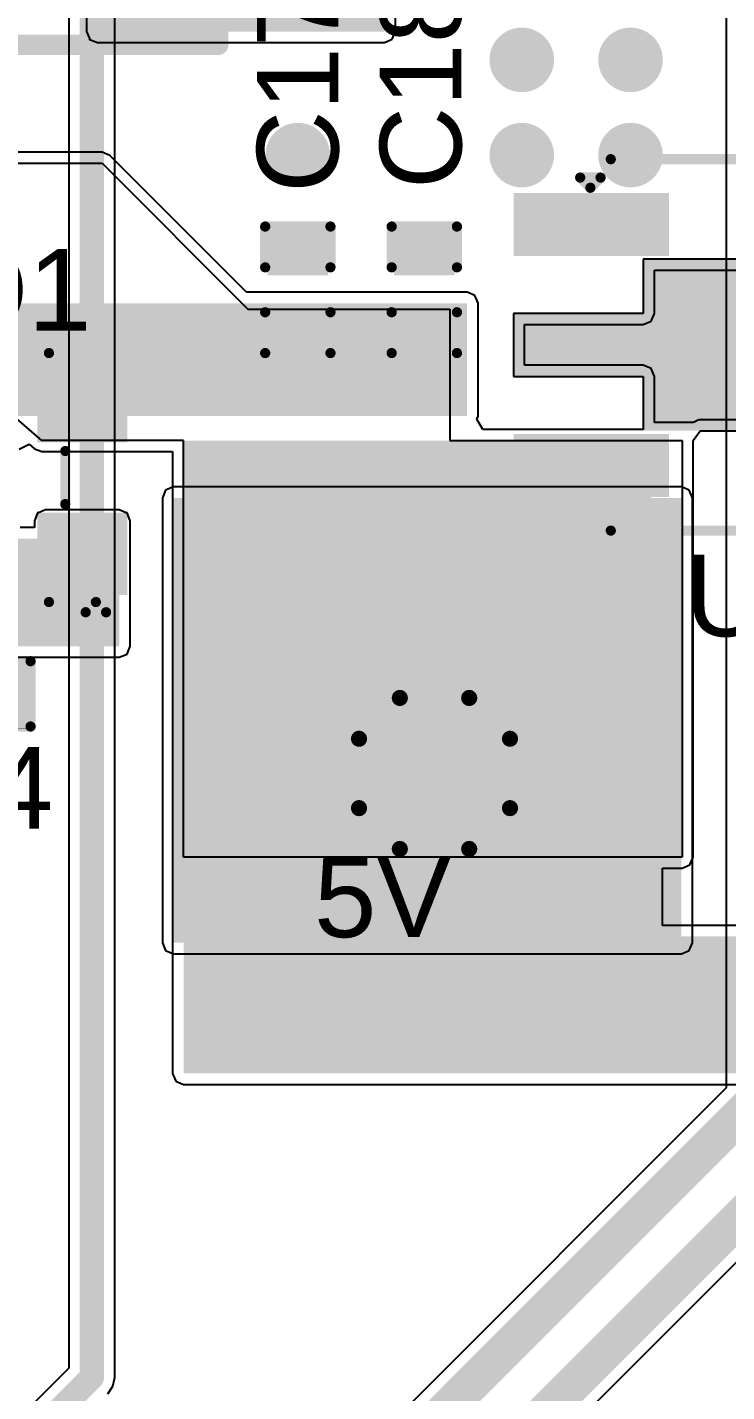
# Model space of a CAD drawing. Header units: millimetres. Extents: x -0.27 to 3.94, y -1.19 to 3.
# Drawn here: x 2.443 to 2.786, y -0.382 to 0.287 of the extents above; entities that cross this region are included whole.
import ezdxf

# ---------------------------------------------------------------- set-up
doc = ezdxf.new("R2010")
doc.units = ezdxf.units.MM
doc.header["$MEASUREMENT"] = 0
for name, color, linetype in [('BottomLayer', 5, 'Continuous'), ('BottomSolder', 6, 'Continuous'), ('TopLayer', 1, 'Continuous'), ('TopOverlay', 2, 'Continuous'), ('TopPaste', 8, 'Continuous'), ('TopSolder', 216, 'Continuous'), ('ViaHoleLayer', 16, 'Continuous')]:
    doc.layers.add(name, color=color, linetype=linetype)
doc.styles.add('Arial', font='', dxfattribs={"height": 0.2})
doc.styles.get('Arial').set_extended_font_data('Arial')

# ---------------------------------------------------------------- blocks, each defined once
blk = doc.blocks.new('SOT_89_3_26')
at = {"layer": 'TopLayer'}
for points in [[(-0.03805, 0.10423), (0.03805, 0.10423), (0.03805, -0.01506), (-0.03805, -0.01506)], [(-0.07047, -0.01053), (-0.04764, -0.01053), (-0.04764, -0.07864), (-0.07047, -0.07864)], [(-0.01142, -0.01053), (0.01142, -0.01053), (0.01142, -0.07864), (-0.01142, -0.07864)], [(0.04764, -0.01053), (0.07047, -0.01053), (0.07047, -0.07864), (0.04764, -0.07864)]]:
    blk.add_hatch(color=1, dxfattribs=at).paths.add_polyline_path(points)
at = {"layer": 'TopPaste'}
for points in [[(-0.03805, 0.10423), (0.03805, 0.10423), (0.03805, -0.01506), (-0.03805, -0.01506)], [(-0.07047, -0.01053), (-0.04764, -0.01053), (-0.04764, -0.07864), (-0.07047, -0.07864)], [(-0.01142, -0.01053), (0.01142, -0.01053), (0.01142, -0.07864), (-0.01142, -0.07864)], [(0.04764, -0.01053), (0.07047, -0.01053), (0.07047, -0.07864), (0.04764, -0.07864)]]:
    blk.add_hatch(color=8, dxfattribs=at).paths.add_polyline_path(points)
at = {"layer": 'TopSolder'}
for points in [[(-0.04205, 0.10823), (0.04205, 0.10823), (0.04205, -0.01906), (-0.04205, -0.01906)], [(-0.07447, -0.00653), (-0.04364, -0.00653), (-0.04364, -0.08264), (-0.07447, -0.08264)], [(-0.01542, -0.00653), (0.01542, -0.00653), (0.01542, -0.08264), (-0.01542, -0.08264)], [(0.04364, -0.00653), (0.07447, -0.00653), (0.07447, -0.08264), (0.04364, -0.08264)]]:
    blk.add_hatch(color=216, dxfattribs=at).paths.add_polyline_path(points)
at = {"layer": 'TopOverlay', "const_width": 0.005}
for points in [[(-0.044, 0.068), (-0.091, 0.068)], [(-0.091, -0.035), (-0.091, 0.068)], [(0.091, 0.068), (0.044, 0.068)], [(0.091, -0.035), (0.091, 0.068)], [(-0.077, -0.045), (-0.082, -0.04)], [(-0.082, -0.05), (-0.082, -0.04)], [(-0.082, -0.05), (-0.077, -0.045)]]:
    blk.add_lwpolyline(points, dxfattribs=at)
at = {"layer": 'TopOverlay', "const_width": 0.0025}
for points in [[(-0.09225, 0.068, 1), (-0.08975, 0.068, 1)], [(-0.09225, 0.068, 1), (-0.08975, 0.068, 1)], [(-0.04525, 0.068, 1), (-0.04275, 0.068, 1)], [(0.04275, 0.068, 1), (0.04525, 0.068, 1)], [(0.08975, 0.068, 1), (0.09225, 0.068, 1)], [(0.08975, 0.068, 1), (0.09225, 0.068, 1)], [(-0.09225, -0.035, 1), (-0.08975, -0.035, 1)], [(0.08975, -0.035, 1), (0.09225, -0.035, 1)], [(-0.08325, -0.04, 1), (-0.08075, -0.04, 1)], [(-0.08325, -0.04, 1), (-0.08075, -0.04, 1)], [(-0.07825, -0.045, 1), (-0.07575, -0.045, 1)], [(-0.07825, -0.045, 1), (-0.07575, -0.045, 1)], [(-0.08325, -0.05, 1), (-0.08075, -0.05, 1)], [(-0.08325, -0.05, 1), (-0.08075, -0.05, 1)]]:
    blk.add_lwpolyline(points, format="xyb", close=True, dxfattribs=at)
blk = doc.blocks.new('R___0402_99')
at = {"layer": 'TopLayer'}
for points in [[(-0.0275, -0.0125), (-0.0275, 0.0125), (-0.0095, 0.0125), (-0.0095, -0.0125)], [(0.0095, -0.0125), (0.0095, 0.0125), (0.0275, 0.0125), (0.0275, -0.0125)]]:
    blk.add_hatch(color=1, dxfattribs=at).paths.add_polyline_path(points)
at = {"layer": 'TopPaste'}
for points in [[(-0.0275, -0.0125), (-0.0275, 0.0125), (-0.0095, 0.0125), (-0.0095, -0.0125)], [(0.0095, -0.0125), (0.0095, 0.0125), (0.0275, 0.0125), (0.0275, -0.0125)]]:
    blk.add_hatch(color=8, dxfattribs=at).paths.add_polyline_path(points)
at = {"layer": 'TopSolder'}
for points in [[(-0.02967, -0.01467), (-0.02967, 0.01467), (-0.00733, 0.01467), (-0.00733, -0.01467)], [(0.00733, -0.01467), (0.00733, 0.01467), (0.02967, 0.01467), (0.02967, -0.01467)]]:
    blk.add_hatch(color=216, dxfattribs=at).paths.add_polyline_path(points)
at = {"layer": 'TopOverlay'}
for points, const_width in [([(-0.031, -0.016), (-0.031, 0.016)], 0.005), ([(-0.031, 0.016), (0.031, 0.016)], 0.005), ([(0.031, -0.016), (0.031, 0.016)], 0.005), ([(-0.031, -0.016), (0.031, -0.016)], 0.005), ([(-0.032, -0.017), (0.032, -0.017)], 0.000127)]:
    blk.add_lwpolyline(points, dxfattribs=dict(at, const_width=const_width))
for points, const_width in [([(-0.03225, 0.016, 1), (-0.02975, 0.016, 1)], 0.0025), ([(-0.03225, 0.016, 1), (-0.02975, 0.016, 1)], 0.0025), ([(0.02975, 0.016, 1), (0.03225, 0.016, 1)], 0.0025), ([(0.02975, 0.016, 1), (0.03225, 0.016, 1)], 0.0025), ([(-0.03225, -0.016, 1), (-0.02975, -0.016, 1)], 0.0025), ([(-0.03225, -0.016, 1), (-0.02975, -0.016, 1)], 0.0025), ([(-0.03203, -0.017, 1), (-0.03197, -0.017, 1)], 0.0000635), ([(0.02975, -0.016, 1), (0.03225, -0.016, 1)], 0.0025), ([(0.02975, -0.016, 1), (0.03225, -0.016, 1)], 0.0025), ([(0.03197, -0.017, 1), (0.03203, -0.017, 1)], 0.0000635)]:
    blk.add_lwpolyline(points, format="xyb", close=True, dxfattribs=dict(at, const_width=const_width))
blk = doc.blocks.new('SOT_23_109')
at = {"layer": 'TopLayer'}
for points in [[(-0.01614, 0.05748), (0.01614, 0.05748), (0.01614, 0.02126), (-0.01614, 0.02126)], [(-0.05354, -0.02126), (-0.02126, -0.02126), (-0.02126, -0.05748), (-0.05354, -0.05748)], [(0.02126, -0.02126), (0.05354, -0.02126), (0.05354, -0.05748), (0.02126, -0.05748)]]:
    blk.add_hatch(color=1, dxfattribs=at).paths.add_polyline_path(points)
at = {"layer": 'TopPaste'}
for points in [[(-0.01614, 0.05748), (0.01614, 0.05748), (0.01614, 0.02126), (-0.01614, 0.02126)], [(-0.05354, -0.02126), (-0.02126, -0.02126), (-0.02126, -0.05748), (-0.05354, -0.05748)], [(0.02126, -0.02126), (0.05354, -0.02126), (0.05354, -0.05748), (0.02126, -0.05748)]]:
    blk.add_hatch(color=8, dxfattribs=at).paths.add_polyline_path(points)
at = {"layer": 'TopSolder'}
for points in [[(-0.02014, 0.06148), (0.02014, 0.06148), (0.02014, 0.01726), (-0.02014, 0.01726)], [(-0.05754, -0.01726), (-0.01726, -0.01726), (-0.01726, -0.06148), (-0.05754, -0.06148)], [(0.01726, -0.01726), (0.05754, -0.01726), (0.05754, -0.06148), (0.01726, -0.06148)]]:
    blk.add_hatch(color=216, dxfattribs=at).paths.add_polyline_path(points)
at = {"layer": 'TopOverlay', "const_width": 0.005}
for points in [[(-0.061, 0.032), (-0.061, -0.023)], [(-0.061, 0.032), (-0.022, 0.032)], [(0.022, 0.032), (0.061, 0.032)], [(0.061, 0.032), (0.061, -0.023)], [(-0.013, -0.031), (0.013, -0.031)], [(-0.066, -0.041), (-0.061, -0.046)], [(-0.066, -0.041), (-0.066, -0.051)], [(-0.061, -0.046), (-0.066, -0.051)]]:
    blk.add_lwpolyline(points, dxfattribs=at)
at = {"layer": 'TopOverlay', "const_width": 0.0025}
for points in [[(-0.06225, 0.032, 1), (-0.05975, 0.032, 1)], [(-0.06225, 0.032, 1), (-0.05975, 0.032, 1)], [(-0.02325, 0.032, 1), (-0.02075, 0.032, 1)], [(0.02075, 0.032, 1), (0.02325, 0.032, 1)], [(0.05975, 0.032, 1), (0.06225, 0.032, 1)], [(0.05975, 0.032, 1), (0.06225, 0.032, 1)], [(-0.06225, -0.023, 1), (-0.05975, -0.023, 1)], [(0.05975, -0.023, 1), (0.06225, -0.023, 1)], [(-0.01425, -0.031, 1), (-0.01175, -0.031, 1)], [(0.01175, -0.031, 1), (0.01425, -0.031, 1)], [(-0.06725, -0.041, 1), (-0.06475, -0.041, 1)], [(-0.06725, -0.041, 1), (-0.06475, -0.041, 1)], [(-0.06225, -0.046, 1), (-0.05975, -0.046, 1)], [(-0.06225, -0.046, 1), (-0.05975, -0.046, 1)], [(-0.06725, -0.051, 1), (-0.06475, -0.051, 1)], [(-0.06725, -0.051, 1), (-0.06475, -0.051, 1)]]:
    blk.add_lwpolyline(points, format="xyb", close=True, dxfattribs=at)
blk = doc.blocks.new('T__________123')
at = {"layer": 'TopLayer'}
blk.add_hatch(color=1, dxfattribs=at).paths.add_polyline_path([(0.015, 0.03), (-0.015, 0.03), (-0.03, 0.015), (-0.03, -0.015), (-0.015, -0.03), (0.015, -0.03), (0.03, -0.015), (0.03, 0.015)])
at = {"layer": 'TopPaste'}
blk.add_hatch(color=8, dxfattribs=at).paths.add_polyline_path([(0.015, 0.03), (-0.015, 0.03), (-0.03, 0.015), (-0.03, -0.015), (-0.015, -0.03), (0.015, -0.03), (0.03, -0.015), (0.03, 0.015)])
at = {"layer": 'TopSolder'}
blk.add_hatch(color=216, dxfattribs=at).paths.add_polyline_path([(0.017, 0.034), (-0.017, 0.034), (-0.034, 0.017), (-0.034, -0.017), (-0.017, -0.034), (0.017, -0.034), (0.034, -0.017), (0.034, 0.017)])
at = {"layer": 'TopOverlay', "const_width": 0.00787}
for points in [[(-0.037, 0.017), (-0.017, 0.037)], [(-0.017, 0.037), (0.017, 0.037)], [(-0.017, 0.037), (0.017, 0.037)], [(0.017, 0.037), (0.037, 0.017)], [(-0.037, -0.017), (-0.037, 0.017)], [(0.037, -0.017), (0.037, 0.017)], [(-0.037, -0.017), (-0.017, -0.037)], [(0.017, -0.037), (0.037, -0.017)], [(-0.017, -0.037), (0.017, -0.037)], [(-0.017, -0.037), (0.017, -0.037)]]:
    blk.add_lwpolyline(points, dxfattribs=at)
at = {"layer": 'TopOverlay', "const_width": 0.00394}
for points in [[(-0.01897, 0.037, 1), (-0.01503, 0.037, 1)], [(-0.01897, 0.037, 1), (-0.01503, 0.037, 1)], [(-0.01897, 0.037, 1), (-0.01503, 0.037, 1)], [(0.01503, 0.037, 1), (0.01897, 0.037, 1)], [(0.01503, 0.037, 1), (0.01897, 0.037, 1)], [(0.01503, 0.037, 1), (0.01897, 0.037, 1)], [(-0.03897, 0.017, 1), (-0.03503, 0.017, 1)], [(-0.03897, 0.017, 1), (-0.03503, 0.017, 1)], [(0.03503, 0.017, 1), (0.03897, 0.017, 1)], [(0.03503, 0.017, 1), (0.03897, 0.017, 1)], [(-0.03897, -0.017, 1), (-0.03503, -0.017, 1)], [(-0.03897, -0.017, 1), (-0.03503, -0.017, 1)], [(0.03503, -0.017, 1), (0.03897, -0.017, 1)], [(0.03503, -0.017, 1), (0.03897, -0.017, 1)], [(-0.01897, -0.037, 1), (-0.01503, -0.037, 1)], [(-0.01897, -0.037, 1), (-0.01503, -0.037, 1)], [(-0.01897, -0.037, 1), (-0.01503, -0.037, 1)], [(0.01503, -0.037, 1), (0.01897, -0.037, 1)], [(0.01503, -0.037, 1), (0.01897, -0.037, 1)], [(0.01503, -0.037, 1), (0.01897, -0.037, 1)]]:
    blk.add_lwpolyline(points, format="xyb", close=True, dxfattribs=at)
blk = doc.blocks.new('SOD_123FL_159')
at = {"layer": 'TopLayer'}
for points in [[(-0.08268, 0.03543), (-0.02992, 0.03543), (-0.02992, -0.03543), (-0.08268, -0.03543)], [(0.02992, 0.03543), (0.08268, 0.03543), (0.08268, -0.03543), (0.02992, -0.03543)]]:
    blk.add_hatch(color=1, dxfattribs=at).paths.add_polyline_path(points)
at = {"layer": 'TopOverlay'}
blk.add_hatch(color=2, dxfattribs=at).paths.add_polyline_path([(-0.128, -0.046), (-0.086, -0.046), (-0.086, 0.046), (-0.128, 0.046)])
at = {"layer": 'TopPaste'}
for points in [[(-0.08268, 0.03543), (-0.02992, 0.03543), (-0.02992, -0.03543), (-0.08268, -0.03543)], [(0.02992, 0.03543), (0.08268, 0.03543), (0.08268, -0.03543), (0.02992, -0.03543)]]:
    blk.add_hatch(color=8, dxfattribs=at).paths.add_polyline_path(points)
at = {"layer": 'TopSolder'}
for points in [[(-0.08668, 0.03943), (-0.02592, 0.03943), (-0.02592, -0.03943), (-0.08668, -0.03943)], [(0.02592, 0.03943), (0.08668, 0.03943), (0.08668, -0.03943), (0.02592, -0.03943)]]:
    blk.add_hatch(color=216, dxfattribs=at).paths.add_polyline_path(points)
at = {"layer": 'TopOverlay', "const_width": 0.01}
for points in [[(-0.089, 0.042), (0.089, 0.042)], [(0.089, -0.042), (0.089, 0.042)], [(-0.089, -0.042), (0.089, -0.042)]]:
    blk.add_lwpolyline(points, dxfattribs=at)
at = {"layer": 'TopOverlay', "const_width": 0.005}
for points in [[(-0.0915, 0.042, 1), (-0.0865, 0.042, 1)], [(0.0865, 0.042, 1), (0.0915, 0.042, 1)], [(0.0865, 0.042, 1), (0.0915, 0.042, 1)], [(-0.0915, -0.042, 1), (-0.0865, -0.042, 1)], [(0.0865, -0.042, 1), (0.0915, -0.042, 1)], [(0.0865, -0.042, 1), (0.0915, -0.042, 1)]]:
    blk.add_lwpolyline(points, format="xyb", close=True, dxfattribs=at)
blk = doc.blocks.new('C___0402_223')
at = {"layer": 'TopLayer'}
for points in [[(-0.0275, -0.0125), (-0.0275, 0.0125), (-0.0095, 0.0125), (-0.0095, -0.0125)], [(0.0095, -0.0125), (0.0095, 0.0125), (0.0275, 0.0125), (0.0275, -0.0125)]]:
    blk.add_hatch(color=1, dxfattribs=at).paths.add_polyline_path(points)
at = {"layer": 'TopPaste'}
for points in [[(-0.0275, -0.0125), (-0.0275, 0.0125), (-0.0095, 0.0125), (-0.0095, -0.0125)], [(0.0095, -0.0125), (0.0095, 0.0125), (0.0275, 0.0125), (0.0275, -0.0125)]]:
    blk.add_hatch(color=8, dxfattribs=at).paths.add_polyline_path(points)
at = {"layer": 'TopSolder'}
for points in [[(-0.02986, -0.01486), (-0.02986, 0.01486), (-0.00714, 0.01486), (-0.00714, -0.01486)], [(0.00714, -0.01486), (0.00714, 0.01486), (0.02986, 0.01486), (0.02986, -0.01486)]]:
    blk.add_hatch(color=216, dxfattribs=at).paths.add_polyline_path(points)
at = {"layer": 'TopOverlay', "const_width": 0.005}
for points in [[(-0.011, 0.016), (-0.031, 0.016)], [(-0.031, -0.016), (-0.031, 0.016)], [(0.031, 0.016), (0.011, 0.016)], [(0.031, -0.016), (0.031, 0.016)], [(-0.011, -0.016), (-0.031, -0.016)], [(0.031, -0.016), (0.011, -0.016)]]:
    blk.add_lwpolyline(points, dxfattribs=at)
at = {"layer": 'TopOverlay', "const_width": 0.0025}
for points in [[(-0.03225, 0.016, 1), (-0.02975, 0.016, 1)], [(-0.03225, 0.016, 1), (-0.02975, 0.016, 1)], [(-0.01225, 0.016, 1), (-0.00975, 0.016, 1)], [(0.00975, 0.016, 1), (0.01225, 0.016, 1)], [(0.02975, 0.016, 1), (0.03225, 0.016, 1)], [(0.02975, 0.016, 1), (0.03225, 0.016, 1)], [(-0.03225, -0.016, 1), (-0.02975, -0.016, 1)], [(-0.03225, -0.016, 1), (-0.02975, -0.016, 1)], [(-0.01225, -0.016, 1), (-0.00975, -0.016, 1)], [(0.00975, -0.016, 1), (0.01225, -0.016, 1)], [(0.02975, -0.016, 1), (0.03225, -0.016, 1)], [(0.02975, -0.016, 1), (0.03225, -0.016, 1)]]:
    blk.add_lwpolyline(points, format="xyb", close=True, dxfattribs=at)
blk = doc.blocks.new('C___0402_224')
at = {"layer": 'TopLayer'}
for points in [[(-0.0275, -0.0125), (-0.0275, 0.0125), (-0.0095, 0.0125), (-0.0095, -0.0125)], [(0.0095, -0.0125), (0.0095, 0.0125), (0.0275, 0.0125), (0.0275, -0.0125)]]:
    blk.add_hatch(color=1, dxfattribs=at).paths.add_polyline_path(points)
at = {"layer": 'TopPaste'}
for points in [[(-0.0275, -0.0125), (-0.0275, 0.0125), (-0.0095, 0.0125), (-0.0095, -0.0125)], [(0.0095, -0.0125), (0.0095, 0.0125), (0.0275, 0.0125), (0.0275, -0.0125)]]:
    blk.add_hatch(color=8, dxfattribs=at).paths.add_polyline_path(points)
at = {"layer": 'TopSolder'}
for points in [[(-0.02986, -0.01486), (-0.02986, 0.01486), (-0.00714, 0.01486), (-0.00714, -0.01486)], [(0.00714, -0.01486), (0.00714, 0.01486), (0.02986, 0.01486), (0.02986, -0.01486)]]:
    blk.add_hatch(color=216, dxfattribs=at).paths.add_polyline_path(points)
at = {"layer": 'TopOverlay', "const_width": 0.005}
for points in [[(-0.011, 0.016), (-0.031, 0.016)], [(-0.031, -0.016), (-0.031, 0.016)], [(0.031, 0.016), (0.011, 0.016)], [(0.031, -0.016), (0.031, 0.016)], [(-0.011, -0.016), (-0.031, -0.016)], [(0.031, -0.016), (0.011, -0.016)]]:
    blk.add_lwpolyline(points, dxfattribs=at)
at = {"layer": 'TopOverlay', "const_width": 0.0025}
for points in [[(-0.03225, 0.016, 1), (-0.02975, 0.016, 1)], [(-0.03225, 0.016, 1), (-0.02975, 0.016, 1)], [(-0.01225, 0.016, 1), (-0.00975, 0.016, 1)], [(0.00975, 0.016, 1), (0.01225, 0.016, 1)], [(0.02975, 0.016, 1), (0.03225, 0.016, 1)], [(0.02975, 0.016, 1), (0.03225, 0.016, 1)], [(-0.03225, -0.016, 1), (-0.02975, -0.016, 1)], [(-0.03225, -0.016, 1), (-0.02975, -0.016, 1)], [(-0.01225, -0.016, 1), (-0.00975, -0.016, 1)], [(0.00975, -0.016, 1), (0.01225, -0.016, 1)], [(0.02975, -0.016, 1), (0.03225, -0.016, 1)], [(0.02975, -0.016, 1), (0.03225, -0.016, 1)]]:
    blk.add_lwpolyline(points, format="xyb", close=True, dxfattribs=at)

msp = doc.modelspace()

# ---------------------------------------------------------------- hatches: boundary and pattern name
at = {"layer": 'BottomLayer'}
h = msp.add_hatch(color=5, dxfattribs=at)
edge = h.paths.add_edge_path()
edge.add_arc((2.68577, 0.27067), 0.01181, 0, 360)
h = msp.add_hatch(color=5, dxfattribs=at)
edge = h.paths.add_edge_path()
edge.add_arc((2.73908, 0.27067), 0.01181, 0, 360)
h = msp.add_hatch(color=5, dxfattribs=at)
edge = h.paths.add_edge_path()
edge.add_arc((2.576, 0.224), 0.01181, 0, 360)
h = msp.add_hatch(color=5, dxfattribs=at)
edge = h.paths.add_edge_path()
edge.add_arc((2.68577, 0.224), 0.01181, 0, 360)
h = msp.add_hatch(color=5, dxfattribs=at)
edge = h.paths.add_edge_path()
edge.add_arc((2.73908, 0.224), 0.01181, 0, 360)
msp.add_hatch(color=5, dxfattribs=at).paths.add_polyline_path([(2.515, -0.162), (2.764, -0.162), (2.764, 0.056), (2.515, 0.056)])
h = msp.add_hatch(color=5, dxfattribs=at)
edge = h.paths.add_edge_path()
edge.add_arc((2.539, 0.022), 0.01181, 0, 360)
h = msp.add_hatch(color=5, dxfattribs=at)
edge = h.paths.add_edge_path()
edge.add_arc((2.579, 0.022), 0.01181, 0, 360)
h = msp.add_hatch(color=5, dxfattribs=at)
edge = h.paths.add_edge_path()
edge.add_arc((2.659, 0.022), 0.01181, 0, 360)
h = msp.add_hatch(color=5, dxfattribs=at)
edge = h.paths.add_edge_path()
edge.add_arc((2.699, 0.022), 0.01181, 0, 360)
h = msp.add_hatch(color=5, dxfattribs=at)
edge = h.paths.add_edge_path()
edge.add_arc((2.739, 0.022), 0.01181, 0, 360)
h = msp.add_hatch(color=5, dxfattribs=at)
edge = h.paths.add_edge_path()
edge.add_arc((2.539, -0.029), 0.01181, 0, 360)
h = msp.add_hatch(color=5, dxfattribs=at)
edge = h.paths.add_edge_path()
edge.add_arc((2.579, -0.029), 0.01181, 0, 360)
h = msp.add_hatch(color=5, dxfattribs=at)
edge = h.paths.add_edge_path()
edge.add_arc((2.619, -0.029), 0.01181, 0, 360)
h = msp.add_hatch(color=5, dxfattribs=at)
edge = h.paths.add_edge_path()
edge.add_arc((2.659, -0.029), 0.01181, 0, 360)
h = msp.add_hatch(color=5, dxfattribs=at)
edge = h.paths.add_edge_path()
edge.add_arc((2.699, -0.029), 0.01181, 0, 360)
h = msp.add_hatch(color=5, dxfattribs=at)
edge = h.paths.add_edge_path()
edge.add_arc((2.739, -0.029), 0.01181, 0, 360)
h = msp.add_hatch(color=5, dxfattribs=at)
edge = h.paths.add_edge_path()
edge.add_arc((2.539, -0.08), 0.01181, 0, 360)
h = msp.add_hatch(color=5, dxfattribs=at)
edge = h.paths.add_edge_path()
edge.add_arc((2.579, -0.08), 0.01181, 0, 360)
h = msp.add_hatch(color=5, dxfattribs=at)
edge = h.paths.add_edge_path()
edge.add_arc((2.699, -0.08), 0.01181, 0, 360)
h = msp.add_hatch(color=5, dxfattribs=at)
edge = h.paths.add_edge_path()
edge.add_arc((2.739, -0.08), 0.01181, 0, 360)
at = {"layer": 'BottomSolder'}
h = msp.add_hatch(color=6, dxfattribs=at)
edge = h.paths.add_edge_path()
edge.add_arc((2.68577, 0.27067), 0.01581, 0, 360)
h = msp.add_hatch(color=6, dxfattribs=at)
edge = h.paths.add_edge_path()
edge.add_arc((2.73908, 0.27067), 0.01581, 0, 360)
h = msp.add_hatch(color=6, dxfattribs=at)
edge = h.paths.add_edge_path()
edge.add_arc((2.576, 0.224), 0.01581, 0, 360)
h = msp.add_hatch(color=6, dxfattribs=at)
edge = h.paths.add_edge_path()
edge.add_arc((2.68577, 0.224), 0.01581, 0, 360)
h = msp.add_hatch(color=6, dxfattribs=at)
edge = h.paths.add_edge_path()
edge.add_arc((2.73908, 0.224), 0.01581, 0, 360)
h = msp.add_hatch(color=6, dxfattribs=at)
edge = h.paths.add_edge_path()
edge.add_arc((2.539, 0.022), 0.01581, 0, 360)
h = msp.add_hatch(color=6, dxfattribs=at)
edge = h.paths.add_edge_path()
edge.add_arc((2.579, 0.022), 0.01581, 0, 360)
h = msp.add_hatch(color=6, dxfattribs=at)
edge = h.paths.add_edge_path()
edge.add_arc((2.659, 0.022), 0.01581, 0, 360)
h = msp.add_hatch(color=6, dxfattribs=at)
edge = h.paths.add_edge_path()
edge.add_arc((2.699, 0.022), 0.01581, 0, 360)
h = msp.add_hatch(color=6, dxfattribs=at)
edge = h.paths.add_edge_path()
edge.add_arc((2.739, 0.022), 0.01581, 0, 360)
h = msp.add_hatch(color=6, dxfattribs=at)
edge = h.paths.add_edge_path()
edge.add_arc((2.539, -0.029), 0.01581, 0, 360)
h = msp.add_hatch(color=6, dxfattribs=at)
edge = h.paths.add_edge_path()
edge.add_arc((2.579, -0.029), 0.01581, 0, 360)
h = msp.add_hatch(color=6, dxfattribs=at)
edge = h.paths.add_edge_path()
edge.add_arc((2.619, -0.029), 0.01581, 0, 360)
h = msp.add_hatch(color=6, dxfattribs=at)
edge = h.paths.add_edge_path()
edge.add_arc((2.659, -0.029), 0.01581, 0, 360)
h = msp.add_hatch(color=6, dxfattribs=at)
edge = h.paths.add_edge_path()
edge.add_arc((2.699, -0.029), 0.01581, 0, 360)
h = msp.add_hatch(color=6, dxfattribs=at)
edge = h.paths.add_edge_path()
edge.add_arc((2.739, -0.029), 0.01581, 0, 360)
h = msp.add_hatch(color=6, dxfattribs=at)
edge = h.paths.add_edge_path()
edge.add_arc((2.539, -0.08), 0.01581, 0, 360)
h = msp.add_hatch(color=6, dxfattribs=at)
edge = h.paths.add_edge_path()
edge.add_arc((2.579, -0.08), 0.01581, 0, 360)
h = msp.add_hatch(color=6, dxfattribs=at)
edge = h.paths.add_edge_path()
edge.add_arc((2.699, -0.08), 0.01581, 0, 360)
h = msp.add_hatch(color=6, dxfattribs=at)
edge = h.paths.add_edge_path()
edge.add_arc((2.739, -0.08), 0.01581, 0, 360)
at = {"layer": 'TopLayer'}
for points in [[(2.47785, 0.28457), (2.61847, 0.28457), (2.61847, 0.35543), (2.47785, 0.35543)], [(2.659, 0.09609), (2.659, 0.15144), (2.25257, 0.15144), (2.25257, 0.09609)], [(2.52, -0.204), (2.74935, -0.204), (2.74935, 0.08415), (2.52, 0.08415)], [(2.45226, -0.01668), (2.48848, -0.01668), (2.48848, 0.04474), (2.45226, 0.04474)], [(2.25257, -0.01668), (2.48848, -0.01668), (2.48848, 0.03608), (2.25257, 0.03608)], [(3.356, -0.226), (3.356, -0.15888), (2.52, -0.15888), (2.52, -0.226)]]:
    msp.add_hatch(color=1, dxfattribs=at).paths.add_polyline_path(points)
h = msp.add_hatch(color=1, dxfattribs=at)
edge = h.paths.add_edge_path()
edge.add_arc((2.68577, 0.27067), 0.01181, 0, 360)
h = msp.add_hatch(color=1, dxfattribs=at)
edge = h.paths.add_edge_path()
edge.add_arc((2.73908, 0.27067), 0.01181, 0, 360)
h = msp.add_hatch(color=1, dxfattribs=at)
edge = h.paths.add_edge_path()
edge.add_arc((2.576, 0.224), 0.01181, 0, 360)
h = msp.add_hatch(color=1, dxfattribs=at)
edge = h.paths.add_edge_path()
edge.add_arc((2.68577, 0.224), 0.01181, 0, 360)
h = msp.add_hatch(color=1, dxfattribs=at)
edge = h.paths.add_edge_path()
edge.add_arc((2.73908, 0.224), 0.01181, 0, 360)
h = msp.add_hatch(color=1, dxfattribs=at)
edge = h.paths.add_edge_path()
edge.add_arc((2.539, 0.022), 0.01181, 0, 360)
h = msp.add_hatch(color=1, dxfattribs=at)
edge = h.paths.add_edge_path()
edge.add_arc((2.579, 0.022), 0.01181, 0, 360)
h = msp.add_hatch(color=1, dxfattribs=at)
edge = h.paths.add_edge_path()
edge.add_arc((2.659, 0.022), 0.01181, 0, 360)
h = msp.add_hatch(color=1, dxfattribs=at)
edge = h.paths.add_edge_path()
edge.add_arc((2.699, 0.022), 0.01181, 0, 360)
h = msp.add_hatch(color=1, dxfattribs=at)
edge = h.paths.add_edge_path()
edge.add_arc((2.739, 0.022), 0.01181, 0, 360)
h = msp.add_hatch(color=1, dxfattribs=at)
edge = h.paths.add_edge_path()
edge.add_arc((2.539, -0.029), 0.01181, 0, 360)
h = msp.add_hatch(color=1, dxfattribs=at)
edge = h.paths.add_edge_path()
edge.add_arc((2.579, -0.029), 0.01181, 0, 360)
h = msp.add_hatch(color=1, dxfattribs=at)
edge = h.paths.add_edge_path()
edge.add_arc((2.619, -0.029), 0.01181, 0, 360)
h = msp.add_hatch(color=1, dxfattribs=at)
edge = h.paths.add_edge_path()
edge.add_arc((2.659, -0.029), 0.01181, 0, 360)
h = msp.add_hatch(color=1, dxfattribs=at)
edge = h.paths.add_edge_path()
edge.add_arc((2.699, -0.029), 0.01181, 0, 360)
h = msp.add_hatch(color=1, dxfattribs=at)
edge = h.paths.add_edge_path()
edge.add_arc((2.739, -0.029), 0.01181, 0, 360)
h = msp.add_hatch(color=1, dxfattribs=at)
edge = h.paths.add_edge_path()
edge.add_arc((2.539, -0.08), 0.01181, 0, 360)
h = msp.add_hatch(color=1, dxfattribs=at)
edge = h.paths.add_edge_path()
edge.add_arc((2.579, -0.08), 0.01181, 0, 360)
h = msp.add_hatch(color=1, dxfattribs=at)
edge = h.paths.add_edge_path()
edge.add_arc((2.699, -0.08), 0.01181, 0, 360)
h = msp.add_hatch(color=1, dxfattribs=at)
edge = h.paths.add_edge_path()
edge.add_arc((2.739, -0.08), 0.01181, 0, 360)
at = {"layer": 'TopSolder'}
h = msp.add_hatch(color=216, dxfattribs=at)
edge = h.paths.add_edge_path()
edge.add_arc((2.68577, 0.27067), 0.01581, 0, 360)
h = msp.add_hatch(color=216, dxfattribs=at)
edge = h.paths.add_edge_path()
edge.add_arc((2.73908, 0.27067), 0.01581, 0, 360)
h = msp.add_hatch(color=216, dxfattribs=at)
edge = h.paths.add_edge_path()
edge.add_arc((2.576, 0.224), 0.01581, 0, 360)
h = msp.add_hatch(color=216, dxfattribs=at)
edge = h.paths.add_edge_path()
edge.add_arc((2.68577, 0.224), 0.01581, 0, 360)
h = msp.add_hatch(color=216, dxfattribs=at)
edge = h.paths.add_edge_path()
edge.add_arc((2.73908, 0.224), 0.01581, 0, 360)
h = msp.add_hatch(color=216, dxfattribs=at)
edge = h.paths.add_edge_path()
edge.add_arc((2.539, 0.022), 0.01581, 0, 360)
h = msp.add_hatch(color=216, dxfattribs=at)
edge = h.paths.add_edge_path()
edge.add_arc((2.579, 0.022), 0.01581, 0, 360)
h = msp.add_hatch(color=216, dxfattribs=at)
edge = h.paths.add_edge_path()
edge.add_arc((2.659, 0.022), 0.01581, 0, 360)
h = msp.add_hatch(color=216, dxfattribs=at)
edge = h.paths.add_edge_path()
edge.add_arc((2.699, 0.022), 0.01581, 0, 360)
h = msp.add_hatch(color=216, dxfattribs=at)
edge = h.paths.add_edge_path()
edge.add_arc((2.739, 0.022), 0.01581, 0, 360)
h = msp.add_hatch(color=216, dxfattribs=at)
edge = h.paths.add_edge_path()
edge.add_arc((2.539, -0.029), 0.01581, 0, 360)
h = msp.add_hatch(color=216, dxfattribs=at)
edge = h.paths.add_edge_path()
edge.add_arc((2.579, -0.029), 0.01581, 0, 360)
h = msp.add_hatch(color=216, dxfattribs=at)
edge = h.paths.add_edge_path()
edge.add_arc((2.619, -0.029), 0.01581, 0, 360)
h = msp.add_hatch(color=216, dxfattribs=at)
edge = h.paths.add_edge_path()
edge.add_arc((2.659, -0.029), 0.01581, 0, 360)
h = msp.add_hatch(color=216, dxfattribs=at)
edge = h.paths.add_edge_path()
edge.add_arc((2.699, -0.029), 0.01581, 0, 360)
h = msp.add_hatch(color=216, dxfattribs=at)
edge = h.paths.add_edge_path()
edge.add_arc((2.739, -0.029), 0.01581, 0, 360)
h = msp.add_hatch(color=216, dxfattribs=at)
edge = h.paths.add_edge_path()
edge.add_arc((2.539, -0.08), 0.01581, 0, 360)
h = msp.add_hatch(color=216, dxfattribs=at)
edge = h.paths.add_edge_path()
edge.add_arc((2.579, -0.08), 0.01581, 0, 360)
h = msp.add_hatch(color=216, dxfattribs=at)
edge = h.paths.add_edge_path()
edge.add_arc((2.699, -0.08), 0.01581, 0, 360)
h = msp.add_hatch(color=216, dxfattribs=at)
edge = h.paths.add_edge_path()
edge.add_arc((2.739, -0.08), 0.01581, 0, 360)
at = {"layer": 'ViaHoleLayer'}
h = msp.add_hatch(color=16, dxfattribs=at)
edge = h.paths.add_edge_path()
edge.add_arc((2.68577, 0.27067), 0.00591, 0, 360)
h = msp.add_hatch(color=16, dxfattribs=at)
edge = h.paths.add_edge_path()
edge.add_arc((2.73908, 0.27067), 0.00591, 0, 360)
h = msp.add_hatch(color=16, dxfattribs=at)
edge = h.paths.add_edge_path()
edge.add_arc((2.576, 0.224), 0.00591, 0, 360)
h = msp.add_hatch(color=16, dxfattribs=at)
edge = h.paths.add_edge_path()
edge.add_arc((2.68577, 0.224), 0.00591, 0, 360)
h = msp.add_hatch(color=16, dxfattribs=at)
edge = h.paths.add_edge_path()
edge.add_arc((2.73908, 0.224), 0.00591, 0, 360)
h = msp.add_hatch(color=16, dxfattribs=at)
edge = h.paths.add_edge_path()
edge.add_arc((2.539, 0.022), 0.00591, 0, 360)
h = msp.add_hatch(color=16, dxfattribs=at)
edge = h.paths.add_edge_path()
edge.add_arc((2.579, 0.022), 0.00591, 0, 360)
h = msp.add_hatch(color=16, dxfattribs=at)
edge = h.paths.add_edge_path()
edge.add_arc((2.659, 0.022), 0.00591, 0, 360)
h = msp.add_hatch(color=16, dxfattribs=at)
edge = h.paths.add_edge_path()
edge.add_arc((2.699, 0.022), 0.00591, 0, 360)
h = msp.add_hatch(color=16, dxfattribs=at)
edge = h.paths.add_edge_path()
edge.add_arc((2.739, 0.022), 0.00591, 0, 360)
h = msp.add_hatch(color=16, dxfattribs=at)
edge = h.paths.add_edge_path()
edge.add_arc((2.539, -0.029), 0.00591, 0, 360)
h = msp.add_hatch(color=16, dxfattribs=at)
edge = h.paths.add_edge_path()
edge.add_arc((2.579, -0.029), 0.00591, 0, 360)
h = msp.add_hatch(color=16, dxfattribs=at)
edge = h.paths.add_edge_path()
edge.add_arc((2.619, -0.029), 0.00591, 0, 360)
h = msp.add_hatch(color=16, dxfattribs=at)
edge = h.paths.add_edge_path()
edge.add_arc((2.659, -0.029), 0.00591, 0, 360)
h = msp.add_hatch(color=16, dxfattribs=at)
edge = h.paths.add_edge_path()
edge.add_arc((2.699, -0.029), 0.00591, 0, 360)
h = msp.add_hatch(color=16, dxfattribs=at)
edge = h.paths.add_edge_path()
edge.add_arc((2.739, -0.029), 0.00591, 0, 360)
h = msp.add_hatch(color=16, dxfattribs=at)
edge = h.paths.add_edge_path()
edge.add_arc((2.539, -0.08), 0.00591, 0, 360)
h = msp.add_hatch(color=16, dxfattribs=at)
edge = h.paths.add_edge_path()
edge.add_arc((2.579, -0.08), 0.00591, 0, 360)
h = msp.add_hatch(color=16, dxfattribs=at)
edge = h.paths.add_edge_path()
edge.add_arc((2.699, -0.08), 0.00591, 0, 360)
h = msp.add_hatch(color=16, dxfattribs=at)
edge = h.paths.add_edge_path()
edge.add_arc((2.739, -0.08), 0.00591, 0, 360)

# ---------------------------------------------------------------- linework, layer by layer
at = {"layer": 'BottomLayer'}
for p, q in [((2.48622, -0.375), (2.48622, 0.41696)), ((2.46379, 0.41231), (2.46379, -0.37035)), ((2.78602, 0.33503), (2.78602, -0.23301)), ((2.515, 0.06141), (2.51117, 0.05983)), ((2.764, 0.06141), (2.515, 0.06141)), ((2.76783, 0.05983), (2.764, 0.06141)), ((2.51117, 0.05983), (2.50959, 0.056)), ((2.50959, 0.056), (2.50959, -0.162)), ((2.76941, 0.056), (2.76783, 0.05983)), ((2.76941, -0.162), (2.76941, 0.056)), ((2.50959, -0.162), (2.51117, -0.16583)), ((2.51117, -0.16583), (2.515, -0.16741)), ((2.764, -0.16741), (2.76783, -0.16583)), ((2.76783, -0.16583), (2.76941, -0.162)), ((2.515, -0.16741), (2.764, -0.16741)), ((2.78602, -0.23301), (2.42639, -0.59265)), ((2.46656, -0.64283), (2.84069, -0.26869)), ((2.46379, -0.37035), (2.39035, -0.44378)), ((2.48293, -0.38293), (2.48536, -0.37929)), ((2.48536, -0.37929), (2.48622, -0.375)), ((2.48622, -0.375), (2.48622, -0.375))]:
    msp.add_line(p, q, dxfattribs=at)
for points, const_width in [([(2.475, -0.375), (2.475, 0.41696)], 0.012), ([(2.4323, -0.60692), (2.8003, -0.23892)], 0.018), ([(2.45646, -0.63273), (2.83059, -0.2586)], 0.018), ([(2.395, -0.455), (2.475, -0.375)], 0.012)]:
    msp.add_lwpolyline(points, dxfattribs=dict(at, const_width=const_width))
at = {"layer": 'BottomLayer', "const_width": 0.006}
msp.add_lwpolyline([(2.472, -0.375, 1), (2.478, -0.375, 1)], format="xyb", close=True, dxfattribs=at)
msp.add_lwpolyline([(2.472, -0.375, 1), (2.478, -0.375, 1)], format="xyb", close=True, dxfattribs=at)
at = {"layer": 'TopLayer'}
for p, q in [((2.47244, 0.35543), (2.47244, 0.28457)), ((2.62388, 0.28457), (2.62388, 0.35543)), ((2.47244, 0.28457), (2.47385, 0.28116)), ((2.47385, 0.28116), (2.47385, 0.28057)), ((2.62229, 0.28074), (2.62388, 0.28457)), ((2.47385, 0.28057), (2.47444, 0.28057)), ((2.47444, 0.28057), (2.47785, 0.27916)), ((2.47785, 0.27916), (2.61847, 0.27916)), ((2.61847, 0.27916), (2.62229, 0.28074)), ((2.48004, 0.22541), (2.16556, 0.22541)), ((2.48386, 0.22383), (2.48004, 0.22541)), ((2.48004, 0.22541), (2.48004, 0.22541)), ((2.55084, 0.15685), (2.48386, 0.22383)), ((2.13285, 0.22), (2.48004, 0.22)), ((2.48004, 0.22), (2.55154, 0.1485)), ((2.81359, 0.17305), (2.74535, 0.17305)), ((2.74535, 0.17305), (2.74535, 0.14642)), ((2.75077, 0.14642), (2.75077, 0.16764)), ((2.75077, 0.16764), (2.81359, 0.16764)), ((2.659, 0.15685), (2.55084, 0.15685)), ((2.66283, 0.15527), (2.659, 0.15685)), ((2.66441, 0.15144), (2.66283, 0.15527)), ((2.55154, 0.1485), (2.6505, 0.1485)), ((2.6505, 0.1485), (2.6505, 0.08415)), ((2.66441, 0.09609), (2.66441, 0.15144)), ((2.74535, 0.14642), (2.68177, 0.14642)), ((2.68177, 0.14642), (2.68177, 0.11558)), ((2.68718, 0.12099), (2.68718, 0.14101)), ((2.68718, 0.14101), (2.74535, 0.14101)), ((2.74535, 0.14101), (2.74918, 0.14259)), ((2.74918, 0.14259), (2.75077, 0.14642)), ((2.74535, 0.12099), (2.68718, 0.12099)), ((2.74918, 0.11941), (2.74535, 0.12099)), ((2.68177, 0.11558), (2.74535, 0.11558)), ((2.74535, 0.11558), (2.74535, 0.08956)), ((2.75077, 0.11558), (2.74918, 0.11941)), ((2.75077, 0.09295), (2.75077, 0.11558)), ((2.4505, 0.08415), (2.43696, 0.09592)), ((2.66378, 0.09456), (2.66441, 0.09609)), ((2.66666, 0.08956), (2.66378, 0.09456)), ((2.77236, 0.09429), (2.77095, 0.09341)), ((2.77282, 0.09418), (2.77236, 0.09429)), ((2.77325, 0.09436), (2.77282, 0.09418)), ((2.81359, 0.09436), (2.77325, 0.09436)), ((2.74535, 0.08956), (2.66666, 0.08956)), ((2.76984, 0.09295), (2.75077, 0.09295)), ((2.76983, 0.08415), (2.77325, 0.08895)), ((2.77095, 0.09341), (2.76984, 0.09295)), ((2.77325, 0.08895), (2.81359, 0.08895)), ((2.43945, 0.07996), (2.44438, 0.08229)), ((2.44438, 0.08229), (2.44695, 0.08007)), ((2.52, 0.08415), (2.4505, 0.08415)), ((2.52, -0.12), (2.52, 0.08415)), ((2.6505, 0.08415), (2.76441, 0.08415)), ((2.76441, 0.08415), (2.76441, -0.12)), ((2.76983, -0.12), (2.76983, 0.08415)), ((2.44695, 0.08007), (2.44875, 0.07946)), ((2.44875, 0.07946), (2.4505, 0.07874)), ((2.4505, 0.07874), (2.51459, 0.07874)), ((2.51459, 0.07874), (2.51459, -0.12)), ((2.44826, 0.04815), (2.44685, 0.04474)), ((2.44885, 0.04874), (2.44826, 0.04874)), ((2.44826, 0.04874), (2.44826, 0.04815)), ((2.45226, 0.05015), (2.44885, 0.04874)), ((2.48848, 0.05015), (2.45226, 0.05015)), ((2.49189, 0.04874), (2.48848, 0.05015)), ((2.49248, 0.04874), (2.49189, 0.04874)), ((2.49248, 0.04815), (2.49248, 0.04874)), ((2.49389, 0.04474), (2.49248, 0.04815)), ((2.44685, 0.04149), (2.43985, 0.04149)), ((2.44685, 0.04474), (2.44685, 0.04149)), ((2.49389, -0.01668), (2.49389, 0.04474)), ((2.49231, -0.0205), (2.49389, -0.01668)), ((2.40991, -0.02209), (2.48848, -0.02209)), ((2.48848, -0.02209), (2.49231, -0.0205)), ((2.51459, -0.12), (2.51459, -0.15888)), ((2.76441, -0.12), (2.52, -0.12)), ((2.76824, -0.12383), (2.76983, -0.12)), ((2.75477, -0.15347), (2.75477, -0.12541)), ((2.75477, -0.12541), (2.76441, -0.12541)), ((2.76441, -0.12541), (2.76824, -0.12383)), ((3.30365, -0.15347), (2.75477, -0.15347)), ((2.51459, -0.15888), (2.51459, -0.204)), ((2.51459, -0.204), (2.51459, -0.226)), ((2.51459, -0.226), (2.51617, -0.22983)), ((2.51617, -0.22983), (2.52, -0.23141)), ((2.52, -0.23141), (3.356, -0.23141))]:
    msp.add_line(p, q, dxfattribs=at)
at = {"layer": 'TopLayer', "const_width": 0.03}
for points in [[(2.638, -0.079), (2.638, 0.05053)], [(2.638, -0.17432), (2.638, -0.079)]]:
    msp.add_lwpolyline(points, dxfattribs=at)
at = {"layer": 'TopLayer', "const_width": 0.015}
for points in [[(2.6305, 0.05053, 1), (2.6455, 0.05053, 1)], [(2.6305, -0.079, 1), (2.6455, -0.079, 1)], [(2.6305, -0.079, 1), (2.6455, -0.079, 1)], [(2.6305, -0.17432, 1), (2.6455, -0.17432, 1)]]:
    msp.add_lwpolyline(points, format="xyb", close=True, dxfattribs=at)

# ---------------------------------------------------------------- block references
for name, p in [('SOD_123FL_159', (2.44793, 0.32)), ('R___0402_99', (2.414, -0.04)), ('T__________123', (2.643, -0.079))]:
    msp.add_blockref(name, p)
for name, p, rotation in [('SOT_89_3_26', (2.76441, 0.131), 270), ('C___0402_224', (2.576, 0.158), 270), ('C___0402_223', (2.638, 0.158), 270), ('SOT_23_109', (2.431, 0.066), 90)]:
    msp.add_blockref(name, p, dxfattribs=dict(rotation=rotation))

# ---------------------------------------------------------------- texts
at = {"layer": 'TopOverlay', "style": 'Arial'}
for s, p in [('C17', (2.59593, 0.20548)), ('C18', (2.65619, 0.20735))]:
    msp.add_text(s, height=0.04, rotation=90, dxfattribs=at).set_placement(p)
for s, height, p in [('Q1', 0.04, (2.40034, 0.13801)), ('U3', 0.04, (2.76581, -0.01179)), ('R4', 0.04, (2.38468, -0.10599)), ('5V', 0.03937, (2.58394, -0.15921))]:
    msp.add_text(s, height=height, dxfattribs=at).set_placement(p)

doc.saveas('drawing.dxf')
